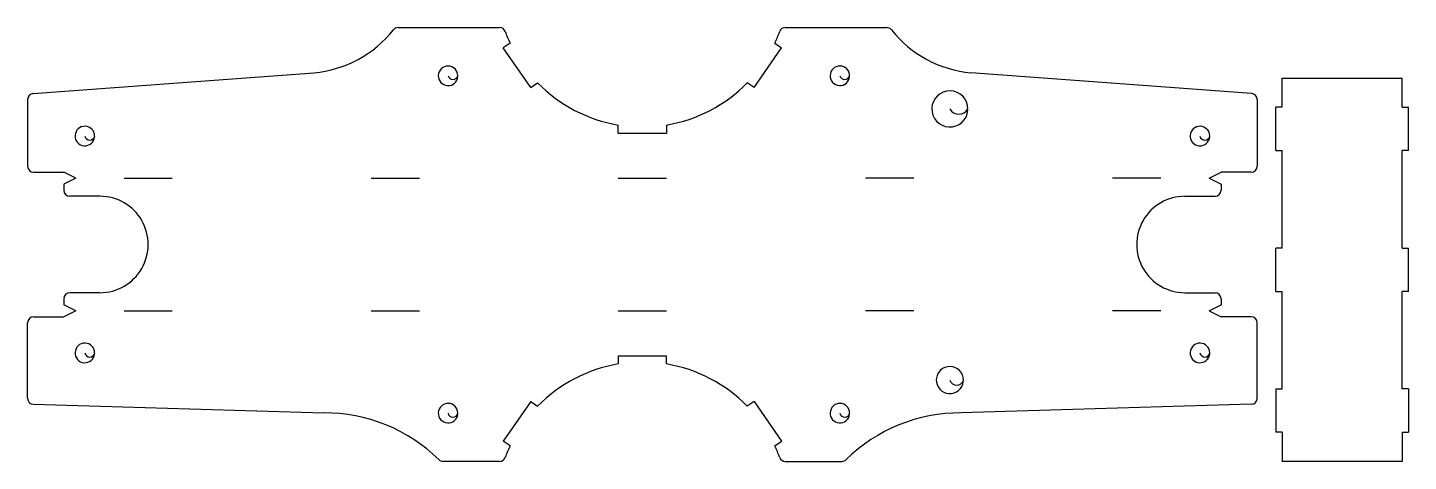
# Model space of a CAD drawing. Extents: x 69.8 to 98.4, y -41.4 to -32.4.
import ezdxf

# ---------------------------------------------------------------- set-up
doc = ezdxf.new("R2010")
doc.units = 0
doc.header["$MEASUREMENT"] = 0
doc.layers.add('CUTFILE', color=131, linetype='CONTINUOUS')

msp = doc.modelspace()

# ---------------------------------------------------------------- linework, layer by layer
at = {"layer": 'CUTFILE', "color": 7, "linetype": 'CONTINUOUS'}
for p, q in [((77.493, -32.42), (79.594, -32.42)), ((85.52, -32.42), (87.621, -32.42)), ((69.923, -33.787), (75.744, -33.358)), ((95.191, -33.787), (89.369, -33.358)), ((69.807, -33.911), (69.807, -35.295)), ((95.307, -33.911), (95.307, -35.295)), ((69.932, -35.42), (70.557, -35.42)), ((95.182, -35.42), (94.557, -35.42)), ((70.557, -35.67), (70.557, -35.795)), ((94.557, -35.67), (94.557, -35.795)), ((71.307, -35.92), (70.682, -35.92)), ((93.807, -35.92), (94.432, -35.92)), ((70.557, -38.045), (70.557, -38.17)), ((71.307, -37.92), (70.682, -37.92)), ((93.807, -37.92), (94.432, -37.92)), ((94.557, -38.045), (94.557, -38.17)), ((69.807, -40.111), (69.807, -38.545)), ((69.932, -38.42), (70.557, -38.42)), ((95.182, -38.42), (94.557, -38.42)), ((95.307, -40.111), (95.307, -38.545)), ((69.928, -40.236), (75.948, -40.413)), ((95.186, -40.236), (89.166, -40.413)), ((79.594, -41.42), (78.421, -41.42)), ((85.52, -41.42), (86.693, -41.42))]:
    msp.add_line(p, q, dxfattribs=at)
at = {"layer": 'CUTFILE', "color": 7, "linetype": 'CONTINUOUS', "ltscale": 12}
for p, q in [((79.812, -32.744), (79.671, -32.841)), ((80.242, -33.663), (79.671, -32.841)), ((84.872, -33.663), (85.442, -32.841)), ((85.301, -32.744), (85.442, -32.841)), ((95.821, -34.073), (95.821, -33.47)), ((95.821, -33.47), (98.311, -33.47)), ((98.311, -34.073), (98.311, -33.47)), ((80.242, -33.663), (80.382, -33.565)), ((84.872, -33.663), (84.731, -33.565)), ((95.821, -34.073), (95.691, -34.073)), ((95.691, -34.973), (95.691, -34.073)), ((98.311, -34.073), (98.441, -34.073)), ((98.441, -34.973), (98.441, -34.073)), ((82.057, -34.613), (82.057, -34.441)), ((82.057, -34.613), (83.057, -34.613)), ((83.057, -34.441), (83.057, -34.613)), ((95.691, -34.973), (95.821, -34.973)), ((95.821, -36.995), (95.821, -34.973)), ((98.441, -34.973), (98.311, -34.973)), ((98.311, -36.995), (98.311, -34.973)), ((70.807, -35.545), (70.557, -35.42)), ((94.307, -35.545), (94.557, -35.42)), ((70.807, -35.545), (70.557, -35.67)), ((71.807, -35.545), (72.807, -35.545)), ((76.932, -35.545), (77.932, -35.545)), ((82.057, -35.545), (83.057, -35.545)), ((88.182, -35.545), (87.182, -35.545)), ((93.307, -35.545), (92.307, -35.545)), ((94.307, -35.545), (94.557, -35.67)), ((95.821, -36.995), (95.691, -36.995)), ((95.691, -37.895), (95.691, -36.995)), ((98.311, -36.995), (98.441, -36.995)), ((98.441, -37.895), (98.441, -36.995)), ((95.691, -37.895), (95.821, -37.895)), ((95.821, -39.917), (95.821, -37.895)), ((98.441, -37.895), (98.311, -37.895)), ((98.311, -39.917), (98.311, -37.895)), ((70.807, -38.295), (70.557, -38.17)), ((70.807, -38.295), (70.557, -38.42)), ((71.807, -38.295), (72.807, -38.295)), ((76.932, -38.295), (77.932, -38.295)), ((82.057, -38.295), (83.057, -38.295)), ((88.182, -38.295), (87.182, -38.295)), ((93.307, -38.295), (92.307, -38.295)), ((94.307, -38.295), (94.557, -38.17)), ((94.307, -38.295), (94.557, -38.42)), ((82.057, -39.228), (83.057, -39.228)), ((82.057, -39.228), (82.057, -39.399)), ((83.057, -39.399), (83.057, -39.228)), ((95.691, -39.917), (95.821, -39.917)), ((95.691, -39.917), (95.691, -40.817)), ((98.441, -39.917), (98.311, -39.917)), ((98.441, -39.917), (98.441, -40.817)), ((80.242, -40.178), (79.671, -40.999)), ((80.242, -40.178), (80.382, -40.276)), ((84.872, -40.178), (84.731, -40.276)), ((84.872, -40.178), (85.442, -40.999)), ((95.821, -40.817), (95.691, -40.817)), ((95.821, -40.817), (95.821, -41.42)), ((98.311, -40.817), (98.441, -40.817)), ((98.311, -40.817), (98.311, -41.42)), ((79.812, -41.097), (79.671, -40.999)), ((85.301, -41.097), (85.442, -40.999)), ((98.311, -41.42), (95.821, -41.42))]:
    msp.add_line(p, q, dxfattribs=at)
at = {"layer": 'CUTFILE', "color": 7, "linetype": 'CONTINUOUS'}
for centre, radius, start, end in [((75.52, -30.966), 2.402, 275.3606, 321.3297), ((77.493, -32.545), 0.125, 90, 141.3297), ((79.594, -32.545), 0.125, 20.3234, 90), ((82.557, -31.448), 3.035, 200.3234, 205.2727), ((82.557, -31.448), 3.035, 334.7273, 339.6766), ((85.52, -32.545), 0.125, 90, 159.6766), ((87.621, -32.545), 0.125, 38.6703, 90), ((89.594, -30.966), 2.402, 218.6703, 264.6394), ((78.526, -33.42), 0.203, 0, 356.0632), ((86.651, -33.42), 0.203, 0, 356.0632), ((69.932, -33.911), 0.125, 94.2142, 180), ((82.557, -31.448), 3.035, 224.2373, 260.5177), ((82.557, -31.448), 3.035, 279.4823, 315.7627), ((88.932, -34.108), 0.375, 0, 355.9452), ((95.182, -33.911), 0.125, 0, 85.7858), ((70.994, -34.67), 0.203, 0, 354.5706), ((94.119, -34.67), 0.203, 0, 354.5706), ((69.932, -35.295), 0.125, 180, 270), ((95.182, -35.295), 0.125, 270, 360), ((70.682, -35.795), 0.125, 180, 270), ((71.307, -36.92), 1, 269.9999, 450.0001), ((93.807, -36.92), 1, 89.9999, 270.0001), ((94.432, -35.795), 0.125, 270, 360), ((70.682, -38.045), 0.125, 90, 180), ((94.432, -38.045), 0.125, 360, 450), ((69.932, -38.545), 0.125, 90, 180), ((95.182, -38.545), 0.125, 360, 450), ((70.994, -39.17), 0.203, 0, 354.5706), ((94.119, -39.17), 0.203, 0, 354.5706), ((82.557, -42.393), 3.035, 99.4823, 135.7627), ((82.557, -42.393), 3.035, 44.2373, 80.5177), ((88.932, -39.733), 0.281, 0, 354.3131), ((69.932, -40.111), 0.125, 180, 268.3153), ((78.526, -40.42), 0.203, 0, 354.5706), ((86.651, -40.42), 0.203, 0, 354.5706), ((95.182, -40.111), 0.125, 271.6847, 360), ((75.966, -43.786), 3.373, 45.4065, 90.3073), ((89.148, -43.786), 3.373, 89.6927, 134.5935), ((82.557, -42.393), 3.035, 154.7273, 159.6766), ((82.557, -42.393), 3.035, 20.3234, 25.2727), ((78.421, -41.295), 0.125, 225.4065, 270), ((79.594, -41.295), 0.125, 270, 339.6766), ((85.52, -41.295), 0.125, 200.3234, 270), ((86.693, -41.295), 0.125, 270, 314.5935)]:
    msp.add_arc(centre, radius, start, end, dxfattribs=at)
at = {"layer": 'CUTFILE', "color": 7, "linetype": 'CONTINUOUS', "ltscale": 12}
for centre, radius, start, end in [((78.627, -33.387), 0.107, 198.0232, 341.9768), ((86.752, -33.387), 0.107, 198.0232, 341.9768), ((89.119, -34.005), 0.214, 208.6866, 331.3134), ((71.096, -34.652), 0.103, 189.9921, 350.0079), ((94.221, -34.652), 0.103, 189.9921, 350.0079), ((71.096, -39.152), 0.103, 189.9921, 350.0079), ((94.221, -39.152), 0.103, 189.9921, 350.0079), ((89.073, -39.693), 0.146, 195.9186, 344.0814), ((78.627, -40.402), 0.103, 189.9921, 350.0079), ((86.752, -40.402), 0.103, 189.9921, 350.0079)]:
    msp.add_arc(centre, radius, start, end, dxfattribs=at)
at = {"layer": 'CUTFILE', "color": 7, "linetype": 'CONTINUOUS'}
for p in [(86.83, -33.324), (89.217, -33.864), (94.281, -34.547), (94.281, -39.294), (89.161, -39.896), (86.816, -40.538)]:
    msp.add_point(p, dxfattribs=at)

doc.saveas('drawing.dxf')
